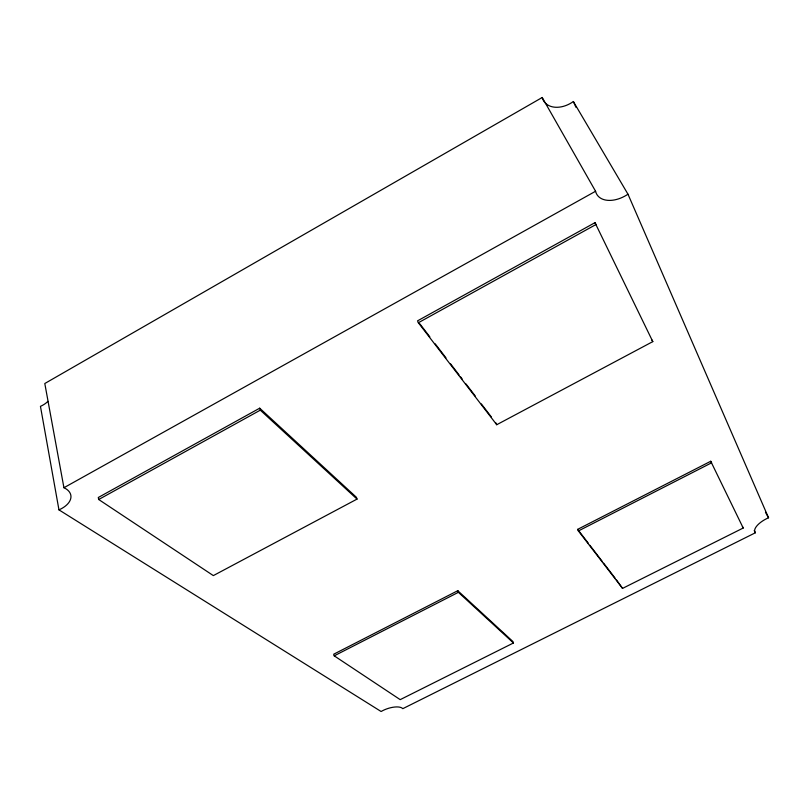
<?xml version="1.0" encoding="UTF-8"?>
<svg xmlns="http://www.w3.org/2000/svg" width="809" height="809" viewBox="0 0 809 809"><rect width="100%" height="100%" fill="white"/><g stroke="black" fill="none" stroke-linecap="round" stroke-linejoin="round"><path stroke-width="1.21" d="M627.976 194.2A25.453 16.392 -33 0 1 595.576 191.258L542.212 97.495L44.798 383.517L63.931 487.726A23.997 13.551 -9.3 0 1 58.956 509.862L381.11 711.505A14.977 6.007 -19.2 0 1 402.771 708.684L755.414 532.757A15.998 6.603 -27.1 0 1 768.55 517.78L627.976 194.2L573.369 101.54A23.916 16.959 -35.6 0 1 545.114 102.834M63.931 487.726L595.576 191.258M259.699 408.191L98.293 497.495L98.698 499.507L213.343 575.604L357.022 499.102L356.405 497.302L259.699 408.191L260.296 410.153L357.022 499.102M594.979 222.667L417.545 320.849L418.344 322.751L496.726 424.725L652.802 341.62L594.979 222.667L596 224.508L418.344 322.751M98.698 499.507L260.296 410.153M457.773 590.712L333.712 654.208L334.208 655.836L400.202 699.643L513.462 642.973L512.876 641.486L457.773 590.712L458.39 592.319L513.462 642.973M577.666 529.359L710.737 461.261L711.586 462.819L578.384 530.947L577.666 529.359L588.335 543.254M334.208 655.836L458.39 592.319M578.384 530.947L622.546 588.396L743.208 528.024L710.737 461.261M419.851 323.843L429.842 336.857M435.232 343.865L445.992 357.881M450.603 363.888L459.057 374.901M460.594 376.903L462.131 378.905M465.974 383.911L475.207 395.925M481.355 403.934L491.346 416.948M589.852 545.246L602.048 561.122M603.575 563.104L615.002 577.99M616.529 579.982L622.546 588.396M765.466 512.299L768.55 517.78M651.862 339.911L652.802 341.62M754.19 530.542L755.414 532.757M742.419 526.568L743.208 528.024M573.369 101.54L575.947 107.294M495.957 422.955L496.726 424.725M58.956 509.862L40.45 406.351A22.642 14.178 -6.9 0 0 47.883 401.365M544.548 102.177A23.916 16.959 -35.6 0 1 542.212 97.495"/></g></svg>
